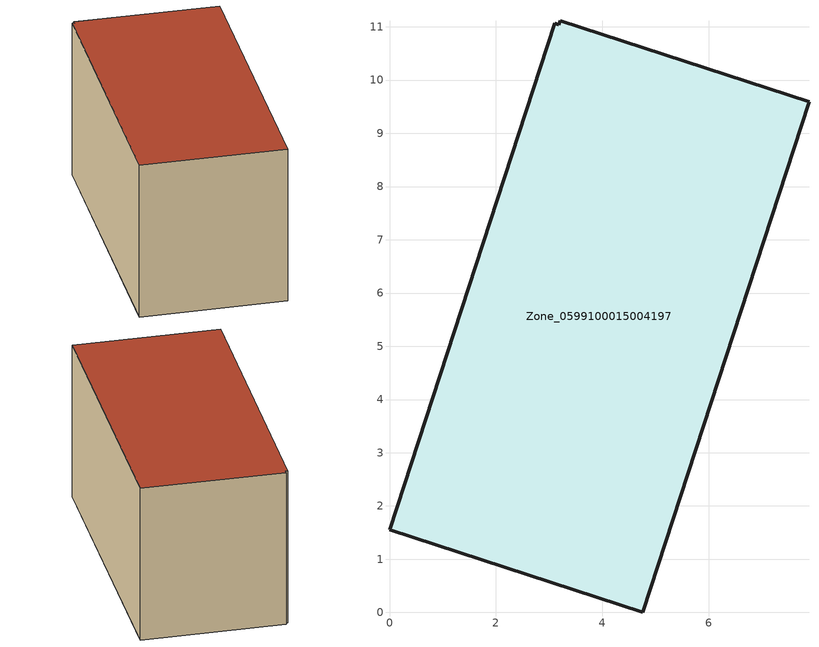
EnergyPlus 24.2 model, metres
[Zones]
Zone_0599100015004197
 floor ground (C_G): 0,1.56 3.1,11.07 3.18,11.04 3.21,11.12 7.88,9.59 4.76,0 z0.79
 wall outside (C_F): 0,1.56 4.76,0 7.88,9.59 3.21,11.12 3.18,11.04 3.1,11.07 0,1.56 z0.79:6.46
 roof outside (C_R): 3.1,11.07 0,1.56 4.76,0 7.88,9.59 3.21,11.12 3.18,11.04 z6.46
[BUILDING]
Pand.0599100015004197: North Axis=0; Terrain=City; Loads Convergence Tolerance Value=0.04; Temperature Convergence Tolerance Value=0.4; Solar Distribution=FullExterior; Maximum Number of Warmup Days=25; Minimum Number of Warmup Days=1
[Site:Location]
Rotterdam.The.Hague.AP_ZH_NLD Design_Conditions: Latitude=51.96; Longitude=4.45; Time Zone=1; Elevation=-4.5
[SITE:GROUNDTEMPERATURE:BUILDINGSURFACE]
18, 18, 18, 18, 18, 18, 18, 18, 18, 18, 18, 18
[MATERIAL] Thermal Absorptance=0.9; Solar Absorptance=0.7; Visible Absorptance=0.7
Name | Roughness | Thickness | Conductivity | Density | Specific Heat
G.TI.1965-1974 | MediumSmooth | 0.15 | 0.882353 | 540 | 1210
F.TI.1965-1974 | Rough | 0.3 | 0.697674 | 1920 | 840
R.TI.1965-1974 | MediumRough | 0.2 | 0.232558 | 1500 | 1000
[CONSTRUCTION]
C_G: G.TI.1965-1974
C_F: F.TI.1965-1974
C_R: R.TI.1965-1974
[ZONE]
Zone_0599100015004197: Type=1; Multiplier=1; Ceiling Height=Autocalculate; Volume=Autocalculate; Floor Area=autocalculate; Part of Total Floor Area=Yes
[ZONEINFILTRATION:DESIGNFLOWRATE]
Infil_Zone_0599100015004197: Zone or ZoneList or Space or SpaceList=Zone_0599100015004197; Schedule=AlwaysOn; Design Flow Rate Calculation Method=Flow/Area; Flow Rate per Floor Area=0.003; Constant Term Coefficient=1; Temperature Term Coefficient=0; Velocity Term Coefficient=0; Velocity Squared Term Coefficient=0
[HVACTEMPLATE:ZONE:IDEALLOADSAIRSYSTEM]
Zone_0599100015004197: Maximum Heating Supply Air Temperature=50; Minimum Cooling Supply Air Temperature=13; Maximum Heating Supply Air Humidity Ratio=0.0156; Minimum Cooling Supply Air Humidity Ratio=0.0077; Heating Limit=NoLimit; Cooling Limit=NoLimit; Dehumidification Control Type=ConstantSensibleHeatRatio; Cooling Sensible Heat Ratio=0.7; Dehumidification Setpoint=60; Humidification Control Type=None; Humidification Setpoint=30; Outdoor Air Method=None; Outdoor Air Flow Rate per Person=0.00944; Outdoor Air Flow Rate per Zone Floor Area=0; Outdoor Air Flow Rate per Zone=0; Demand Controlled Ventilation Type=None; Outdoor Air Economizer Type=NoEconomizer; Heat Recovery Type=None; Sensible Heat Recovery Effectiveness=0.7; Latent Heat Recovery Effectiveness=0.65
[ZONECONTROL:THERMOSTAT]
ThermostatControl_Zone_0599100015004197: Zone or ZoneList=Zone_0599100015004197; Control Type Schedule=DualSetpointControlType; Control 1=Thermostat_Zone_0599100015004197; Temperature Difference Between Cutout And Setpoint=0
[THERMOSTATSETPOINT:DUALSETPOINT]
Thermostat_Zone_0599100015004197: Heating Setpoint Temperature Schedule=HeatingSetpoint_Zone_0599100015004197; Cooling Setpoint Temperature Schedule=CoolingSetpoint_Zone_0599100015004197
[SCHEDULE:COMPACT]
HeatingSetpoint_Zone_0599100015004197: Through: 12/31, For: AllDays, Until: 24:00, 21
CoolingSetpoint_Zone_0599100015004197: Through: 12/31, For: AllDays, Until: 24:00, 24
DualSetpointControlType: Through: 12/31, For: AllDays, Until: 24:00, 4
AlwaysOn: Through: 12/31, For: AllDays, Until: 24:00, 1
